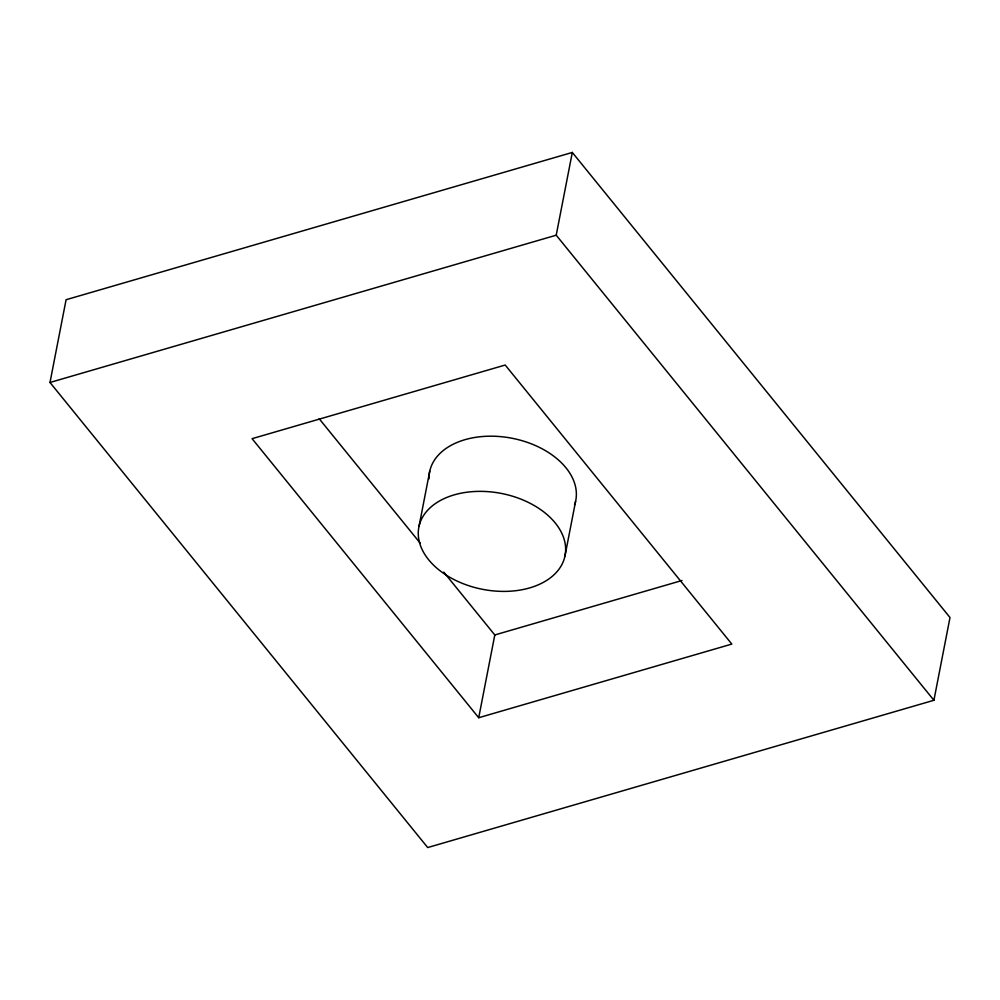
<?xml version="1.0" encoding="UTF-8"?>
<svg xmlns="http://www.w3.org/2000/svg" width="1000" height="1000" viewBox="0 0 1000 1000"><rect width="100%" height="100%" fill="white"/><g stroke="black" fill="none" stroke-linecap="round" stroke-linejoin="round"><path stroke-width="1.5" d="M50 382.475L66.087 299.725L572.3 152.45L950 617.525L933.913 700.275L427.7 847.55L50 382.475L556.213 235.2L572.3 152.45M419.025 526.362L429.75 471.188M478.713 717.725L252.087 438.675L505.2 365.037L731.825 644.075L478.713 717.725L494.8 634.963L443.787 572.15M564.888 556.4A74.463 48.85 11 0 0 464.637 492.55A74.463 48.85 11 0 0 446.35 575.188A74.463 48.85 11 0 0 564.888 556.4L575.612 501.225M494.8 634.963L682.013 580.5M556.213 235.2L933.913 700.275M319.188 418.738L420.238 543.162M429 478.9A74.463 48.85 11 0 1 510.363 437.938A74.463 48.85 11 0 1 574.538 504.975"/></g></svg>
